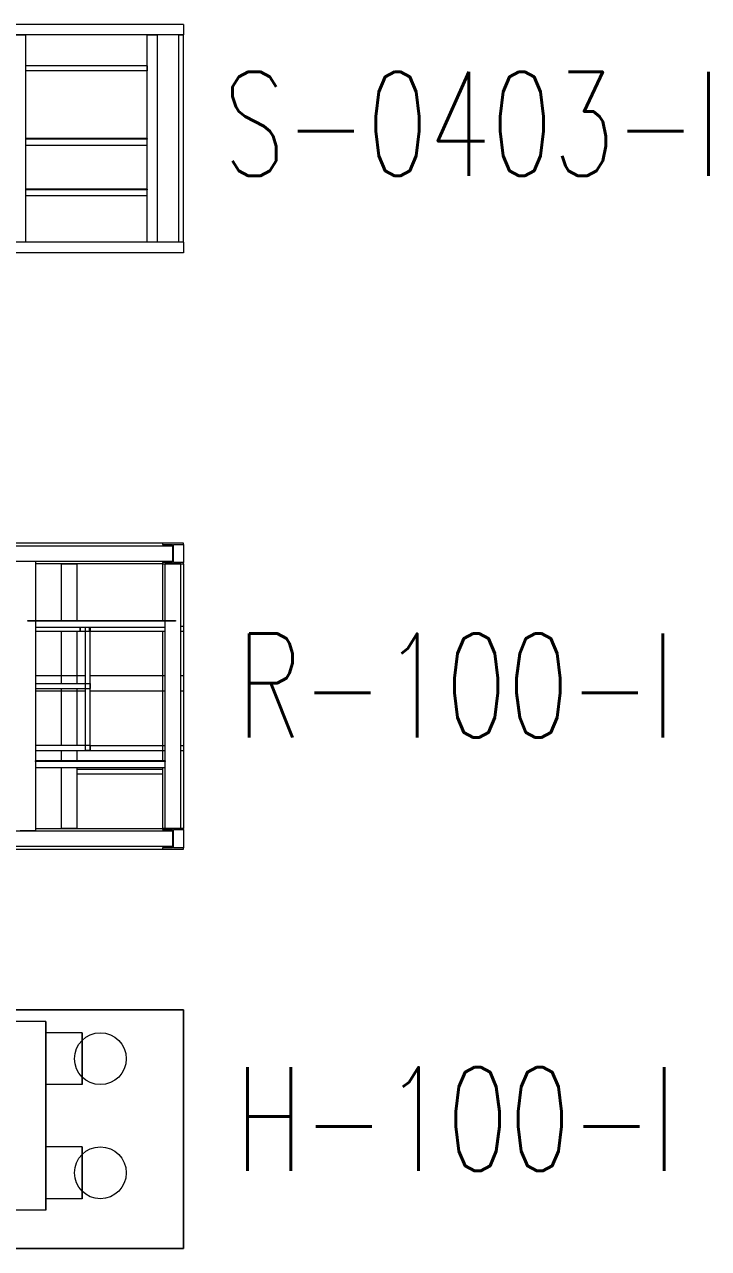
# Model space of a CAD drawing. Header units: inches. Extents: x -430764 to 256483, y 7374 to 217374.
# Drawn here: x -231627 to -225030, y 96528 to 108328 of the extents above; entities that cross this region are included whole.
import ezdxf
from ezdxf.enums import TextEntityAlignment as Align

# ---------------------------------------------------------------- set-up
doc = ezdxf.new("R2010")
doc.units = ezdxf.units.IN
doc.header["$MEASUREMENT"] = 0
doc.layers.add('CABLETRAYLAYOUT-EMBED 2_DWG$0$DwgTemplate', color=7, linetype='Continuous', lineweight=9)
doc.layers.add('Labels', color=7, linetype='Continuous', lineweight=5)
doc.styles.add('HZTXT', font='simplexs.shx', dxfattribs={"width": 0.7, "bigfont": 'hztxt.shx'})

msp = doc.modelspace()

# ---------------------------------------------------------------- linework, layer by layer
at = {"layer": 'CABLETRAYLAYOUT-EMBED 2_DWG$0$DwgTemplate', "color": 252, "linetype": 'Continuous'}
for p, q in [((-230094.8593, 108328.21439), (-236539.01612, 108328.21439)), ((-230094.8593, 108328.21439), (-230094.8593, 108228.21439)), ((-230094.8593, 108228.21439), (-236539.01612, 108228.21439)), ((-231714.8593, 108228.21439), (-231614.8593, 108228.21439)), ((-231614.8593, 106228.21439), (-231614.8593, 108228.21439)), ((-230444.8593, 108228.21439), (-230344.8593, 108228.21439)), ((-230444.8593, 106228.21439), (-230444.8593, 108228.21439)), ((-230344.8593, 106228.21439), (-230344.8593, 108228.21439)), ((-230142.8593, 108228.21439), (-230142.8593, 106228.21439)), ((-230142.8593, 108228.21439), (-230094.8593, 108228.21439)), ((-230094.8593, 106228.21439), (-230094.8593, 108228.21439)), ((-231614.8593, 107880.21439), (-231614.8593, 107928.21439)), ((-230444.8593, 107928.21439), (-231614.8593, 107928.21439)), ((-230444.8593, 107880.21439), (-231614.8593, 107880.21439)), ((-230444.8593, 107928.21439), (-230444.8593, 107880.21439)), ((-231614.8593, 107222.21439), (-231614.8593, 107228.21439)), ((-230444.8593, 107228.21439), (-231614.8593, 107228.21439)), ((-230444.8593, 107222.21439), (-231614.8593, 107222.21439)), ((-231614.8593, 107165.21439), (-230444.8593, 107165.21439)), ((-230444.8593, 107228.21439), (-230444.8593, 107222.21439)), ((-230444.8593, 106741.21439), (-231614.8593, 106741.21439)), ((-231614.8593, 106735.21439), (-231614.8593, 106741.21439)), ((-230444.8593, 106735.21439), (-231614.8593, 106735.21439)), ((-231614.8593, 106678.21439), (-230444.8593, 106678.21439)), ((-230444.8593, 106741.21439), (-230444.8593, 106735.21439)), ((-230094.8593, 106228.21439), (-238594.8593, 106228.21439)), ((-231614.8593, 106228.21439), (-231714.8593, 106228.21439)), ((-230344.8593, 106228.21439), (-230444.8593, 106228.21439)), ((-230094.8593, 106228.21439), (-230142.8593, 106228.21439)), ((-230094.8593, 106228.21439), (-230094.8593, 106128.21439)), ((-230094.8593, 106128.21439), (-238594.8593, 106128.21439)), ((-237590.8593, 103303.26392), (-230194.8593, 103303.26392)), ((-230294.8593, 103328.26392), (-232894.8593, 103328.26392)), ((-230094.8593, 103328.26392), (-230294.8593, 103328.26392)), ((-230294.8593, 103328.26392), (-230294.8593, 103316.26392)), ((-230294.8593, 103316.26392), (-230198.8593, 103316.26392)), ((-230198.8593, 103316.26392), (-230198.8593, 103140.26392)), ((-230194.8593, 103153.26392), (-230194.8593, 103303.26392)), ((-230190.8593, 103140.26392), (-230190.8593, 103316.26392)), ((-230190.8593, 103316.26392), (-230094.8593, 103316.26392)), ((-230094.8593, 103316.26392), (-230094.8593, 103328.26392)), ((-230094.8593, 103316.26392), (-230094.8593, 103140.26392)), ((-237590.8593, 103153.26392), (-230194.8593, 103153.26392)), ((-231669.8593, 103153.26392), (-231519.8593, 103153.26392)), ((-231519.8593, 103153.26392), (-231519.8593, 100553.26392)), ((-230294.8593, 103140.26392), (-230294.8593, 103128.26392)), ((-230198.8593, 103140.26392), (-230294.8593, 103140.26392)), ((-230094.8593, 103140.26392), (-230190.8593, 103140.26392)), ((-230094.8593, 103128.26392), (-230094.8593, 103140.26392)), ((-230294.8593, 103128.26392), (-231519.8593, 103128.26392)), ((-231269.8593, 102581.26392), (-231269.8593, 103128.26392)), ((-231269.8593, 103128.26392), (-231119.8593, 103128.26392)), ((-231119.8593, 102581.26392), (-231119.8593, 103128.26392)), ((-230294.8593, 103128.26392), (-230094.8593, 103128.26392)), ((-230294.8593, 103128.26392), (-230294.8593, 102581.26392)), ((-230119.8593, 103128.26392), (-230269.8593, 103128.26392)), ((-230269.8593, 100578.26392), (-230269.8593, 103128.26392)), ((-230119.8593, 100578.26392), (-230119.8593, 103128.26392)), ((-230094.8593, 103128.26392), (-230094.8593, 102528.26392)), ((-231594.8593, 102581.26392), (-230169.8593, 102581.26392)), ((-231594.8593, 102575.26392), (-231594.8593, 102581.26392)), ((-230169.8593, 102575.26392), (-231594.8593, 102575.26392)), ((-230169.8593, 102581.26392), (-230169.8593, 102575.26392)), ((-231519.8593, 102518.26392), (-230269.8593, 102518.26392)), ((-231519.8593, 102480.26392), (-230994.8593, 102480.26392)), ((-231269.8593, 101976.26392), (-231269.8593, 102480.26392)), ((-231119.8593, 101976.26392), (-231119.8593, 102480.26392)), ((-231094.8593, 102518.26392), (-231094.8593, 102480.26392)), ((-231094.8593, 102480.26392), (-231086.3593, 102480.26392)), ((-231086.3593, 102480.26392), (-231086.3593, 102518.26392)), ((-231042.8593, 102518.26392), (-231042.8593, 101328.26392)), ((-231003.3593, 102518.26392), (-231003.3593, 102480.26392)), ((-231003.3593, 102480.26392), (-230994.8593, 102480.26392)), ((-230994.8593, 102518.26392), (-230994.8593, 102480.26392)), ((-230994.8593, 101328.26392), (-230994.8593, 102518.26392)), ((-230994.8593, 102480.26392), (-230994.8593, 102518.26392)), ((-230994.8593, 102480.26392), (-230269.8593, 102480.26392)), ((-230294.8593, 102480.26392), (-230294.8593, 101228.26392)), ((-230119.8593, 102528.26392), (-230094.8593, 102528.26392)), ((-230119.8593, 102480.26392), (-230094.8593, 102480.26392)), ((-230094.8593, 102528.26392), (-230094.8593, 102480.26392)), ((-230094.8593, 102480.26392), (-230094.8593, 100578.26392)), ((-231519.8593, 102053.26392), (-231042.8593, 102053.26392)), ((-231519.8593, 101976.26392), (-230994.8593, 101976.26392)), ((-230994.8593, 102053.26392), (-230269.8593, 102053.26392)), ((-230994.8593, 101976.26392), (-230994.8593, 101928.26392)), ((-230119.8593, 102053.26392), (-230094.8593, 102053.26392)), ((-230094.8593, 102053.26392), (-230094.8593, 101903.26392)), ((-231519.8593, 101928.26392), (-230994.8593, 101928.26392)), ((-231519.8593, 101903.26392), (-231042.8593, 101903.26392)), ((-231269.8593, 101376.26392), (-231269.8593, 101928.26392)), ((-231119.8593, 101376.26392), (-231119.8593, 101928.26392)), ((-230994.8593, 101903.26392), (-230269.8593, 101903.26392)), ((-230119.8593, 101903.26392), (-230094.8593, 101903.26392)), ((-230994.8593, 101376.26392), (-231519.8593, 101376.26392)), ((-230994.8593, 101376.26392), (-230994.8593, 101328.26392)), ((-230994.8593, 101376.26392), (-230269.8593, 101376.26392)), ((-230119.8593, 101376.26392), (-230094.8593, 101376.26392)), ((-230094.8593, 101376.26392), (-230094.8593, 101328.26392)), ((-231519.8593, 101328.26392), (-230994.8593, 101328.26392)), ((-231269.8593, 101228.26392), (-231269.8593, 101328.26392)), ((-231119.8593, 101228.26392), (-231119.8593, 101328.26392)), ((-230994.8593, 101328.26392), (-231042.8593, 101328.26392)), ((-230994.8593, 101328.26392), (-230269.8593, 101328.26392)), ((-230119.8593, 101328.26392), (-230094.8593, 101328.26392)), ((-231519.8593, 101222.26392), (-231519.8593, 101228.26392)), ((-230269.8593, 101228.26392), (-231519.8593, 101228.26392)), ((-230269.8593, 101222.26392), (-231519.8593, 101222.26392)), ((-231519.8593, 101165.26392), (-230269.8593, 101165.26392)), ((-231269.8593, 100578.26392), (-231269.8593, 101165.26392)), ((-231119.8593, 100578.26392), (-231119.8593, 101165.26392)), ((-231119.8593, 101100.26392), (-231119.8593, 101148.26392)), ((-231119.8593, 101148.26392), (-230294.8593, 101148.26392)), ((-230294.8593, 101165.26392), (-230294.8593, 100578.26392)), ((-230294.8593, 101148.26392), (-230294.8593, 101100.26392)), ((-230269.8593, 101228.26392), (-230269.8593, 101222.26392)), ((-230294.8593, 101100.26392), (-231119.8593, 101100.26392)), ((-237590.8593, 100553.26392), (-230194.8593, 100553.26392)), ((-231519.8593, 100553.26392), (-231669.8593, 100553.26392)), ((-231519.8593, 100578.26392), (-230294.8593, 100578.26392)), ((-231119.8593, 100578.26392), (-231269.8593, 100578.26392)), ((-230094.8593, 100578.26392), (-230294.8593, 100578.26392)), ((-230294.8593, 100578.26392), (-230294.8593, 100566.26392)), ((-230294.8593, 100566.26392), (-230198.8593, 100566.26392)), ((-230119.8593, 100578.26392), (-230269.8593, 100578.26392)), ((-230198.8593, 100566.26392), (-230198.8593, 100390.26392)), ((-230194.8593, 100553.26392), (-230194.8593, 100403.26392)), ((-230190.8593, 100566.26392), (-230094.8593, 100566.26392)), ((-230190.8593, 100390.26392), (-230190.8593, 100566.26392)), ((-230094.8593, 100566.26392), (-230094.8593, 100578.26392)), ((-230094.8593, 100566.26392), (-230094.8593, 100390.26392)), ((-230194.8593, 100403.26392), (-237590.8593, 100403.26392)), ((-232894.8593, 100378.26392), (-230294.8593, 100378.26392)), ((-230198.8593, 100390.26392), (-230294.8593, 100390.26392)), ((-230294.8593, 100390.26392), (-230294.8593, 100378.26392)), ((-230294.8593, 100378.26392), (-230094.8593, 100378.26392)), ((-230094.8593, 100390.26392), (-230190.8593, 100390.26392)), ((-230094.8593, 100378.26392), (-230094.8593, 100390.26392)), ((-230094.8593, 98828.26392), (-237244.8593, 98828.26392)), ((-237244.8593, 98828.26392), (-230094.8593, 98828.26392)), ((-235039.74381, 98828.26392), (-230094.8593, 98828.26392)), ((-235039.74381, 98828.26392), (-230094.8593, 98828.26392)), ((-230094.8593, 98828.26392), (-230094.8593, 96528.26392)), ((-230094.8593, 98828.26392), (-230094.8593, 96528.26392)), ((-230094.8593, 96528.26392), (-230094.8593, 98828.26392)), ((-230094.8593, 96528.26392), (-230094.8593, 98828.26392)), ((-231419.8593, 98718.26392), (-235039.74381, 98718.26392)), ((-231419.8593, 98718.26392), (-231419.8593, 96898.26392)), ((-231419.8593, 96898.26392), (-231419.8593, 98718.26392)), ((-231419.8593, 98718.26392), (-231419.8593, 96898.26392)), ((-231419.8593, 96898.26392), (-231419.8593, 98718.26392)), ((-231419.8593, 98108.26392), (-231419.8593, 98608.26392)), ((-231419.8593, 98608.26392), (-231419.8593, 98108.26392)), ((-231069.8593, 98608.26392), (-231419.8593, 98608.26392)), ((-231069.8593, 98608.26392), (-231069.8593, 98536.79963)), ((-231069.8593, 98108.26392), (-231069.8593, 98608.26392)), ((-231069.8593, 98608.26392), (-231069.8593, 98536.79963)), ((-231069.8593, 98108.26392), (-231069.8593, 98608.26392)), ((-231069.8593, 98536.79963), (-231069.8593, 98179.72821)), ((-231069.8593, 98536.79963), (-231069.8593, 98179.72821)), ((-231069.8593, 98179.72821), (-231069.8593, 98108.26392)), ((-231069.8593, 98179.72821), (-231069.8593, 98108.26392)), ((-231069.8593, 98108.26392), (-231419.8593, 98108.26392)), ((-231419.8593, 97008.26392), (-231419.8593, 97508.26392)), ((-231419.8593, 97508.26392), (-231419.8593, 97008.26392)), ((-231069.8593, 97508.26392), (-231419.8593, 97508.26392)), ((-231069.8593, 97508.26392), (-231069.8593, 97436.79963)), ((-231069.8593, 97008.26392), (-231069.8593, 97508.26392)), ((-231069.8593, 97508.26392), (-231069.8593, 97436.79963)), ((-231069.8593, 97008.26392), (-231069.8593, 97508.26392)), ((-231069.8593, 97436.79963), (-231069.8593, 97079.72821)), ((-231069.8593, 97436.79963), (-231069.8593, 97079.72821)), ((-231069.8593, 97008.26392), (-231419.8593, 97008.26392)), ((-231069.8593, 97079.72821), (-231069.8593, 97008.26392)), ((-231069.8593, 97079.72821), (-231069.8593, 97008.26392)), ((-231419.8593, 96898.26392), (-236719.8593, 96898.26392)), ((-237244.8593, 96528.26392), (-230094.8593, 96528.26392)), ((-237244.8593, 96528.26392), (-230094.8593, 96528.26392)), ((-230094.8593, 96528.26392), (-237244.8593, 96528.26392)), ((-237244.8593, 96528.26392), (-230094.8593, 96528.26392))]:
    msp.add_line(p, q, dxfattribs=at)
for centre in [(-230894.8593, 98358.26392), (-230894.8593, 98358.26392), (-230894.8593, 98358.26392), (-230894.8593, 98358.26392), (-230894.8593, 97258.26392), (-230894.8593, 97258.26392), (-230894.8593, 97258.26392), (-230894.8593, 97258.26392)]:
    msp.add_circle(centre, 250, dxfattribs=at)

# ---------------------------------------------------------------- texts
at = {"layer": 'Labels', "style": 'HZTXT', "width": 0.7}
for s, p in [('S-0403-I', (-227310.30148, 107370.6946)), ('R-100-I', (-227466.55986, 101956.10843)), ('H-100-I', (-227466.88023, 97776.26005))]:
    msp.add_text(s, height=1000, dxfattribs=at).set_placement(p, align=Align.MIDDLE_CENTER)

doc.saveas('drawing.dxf')
